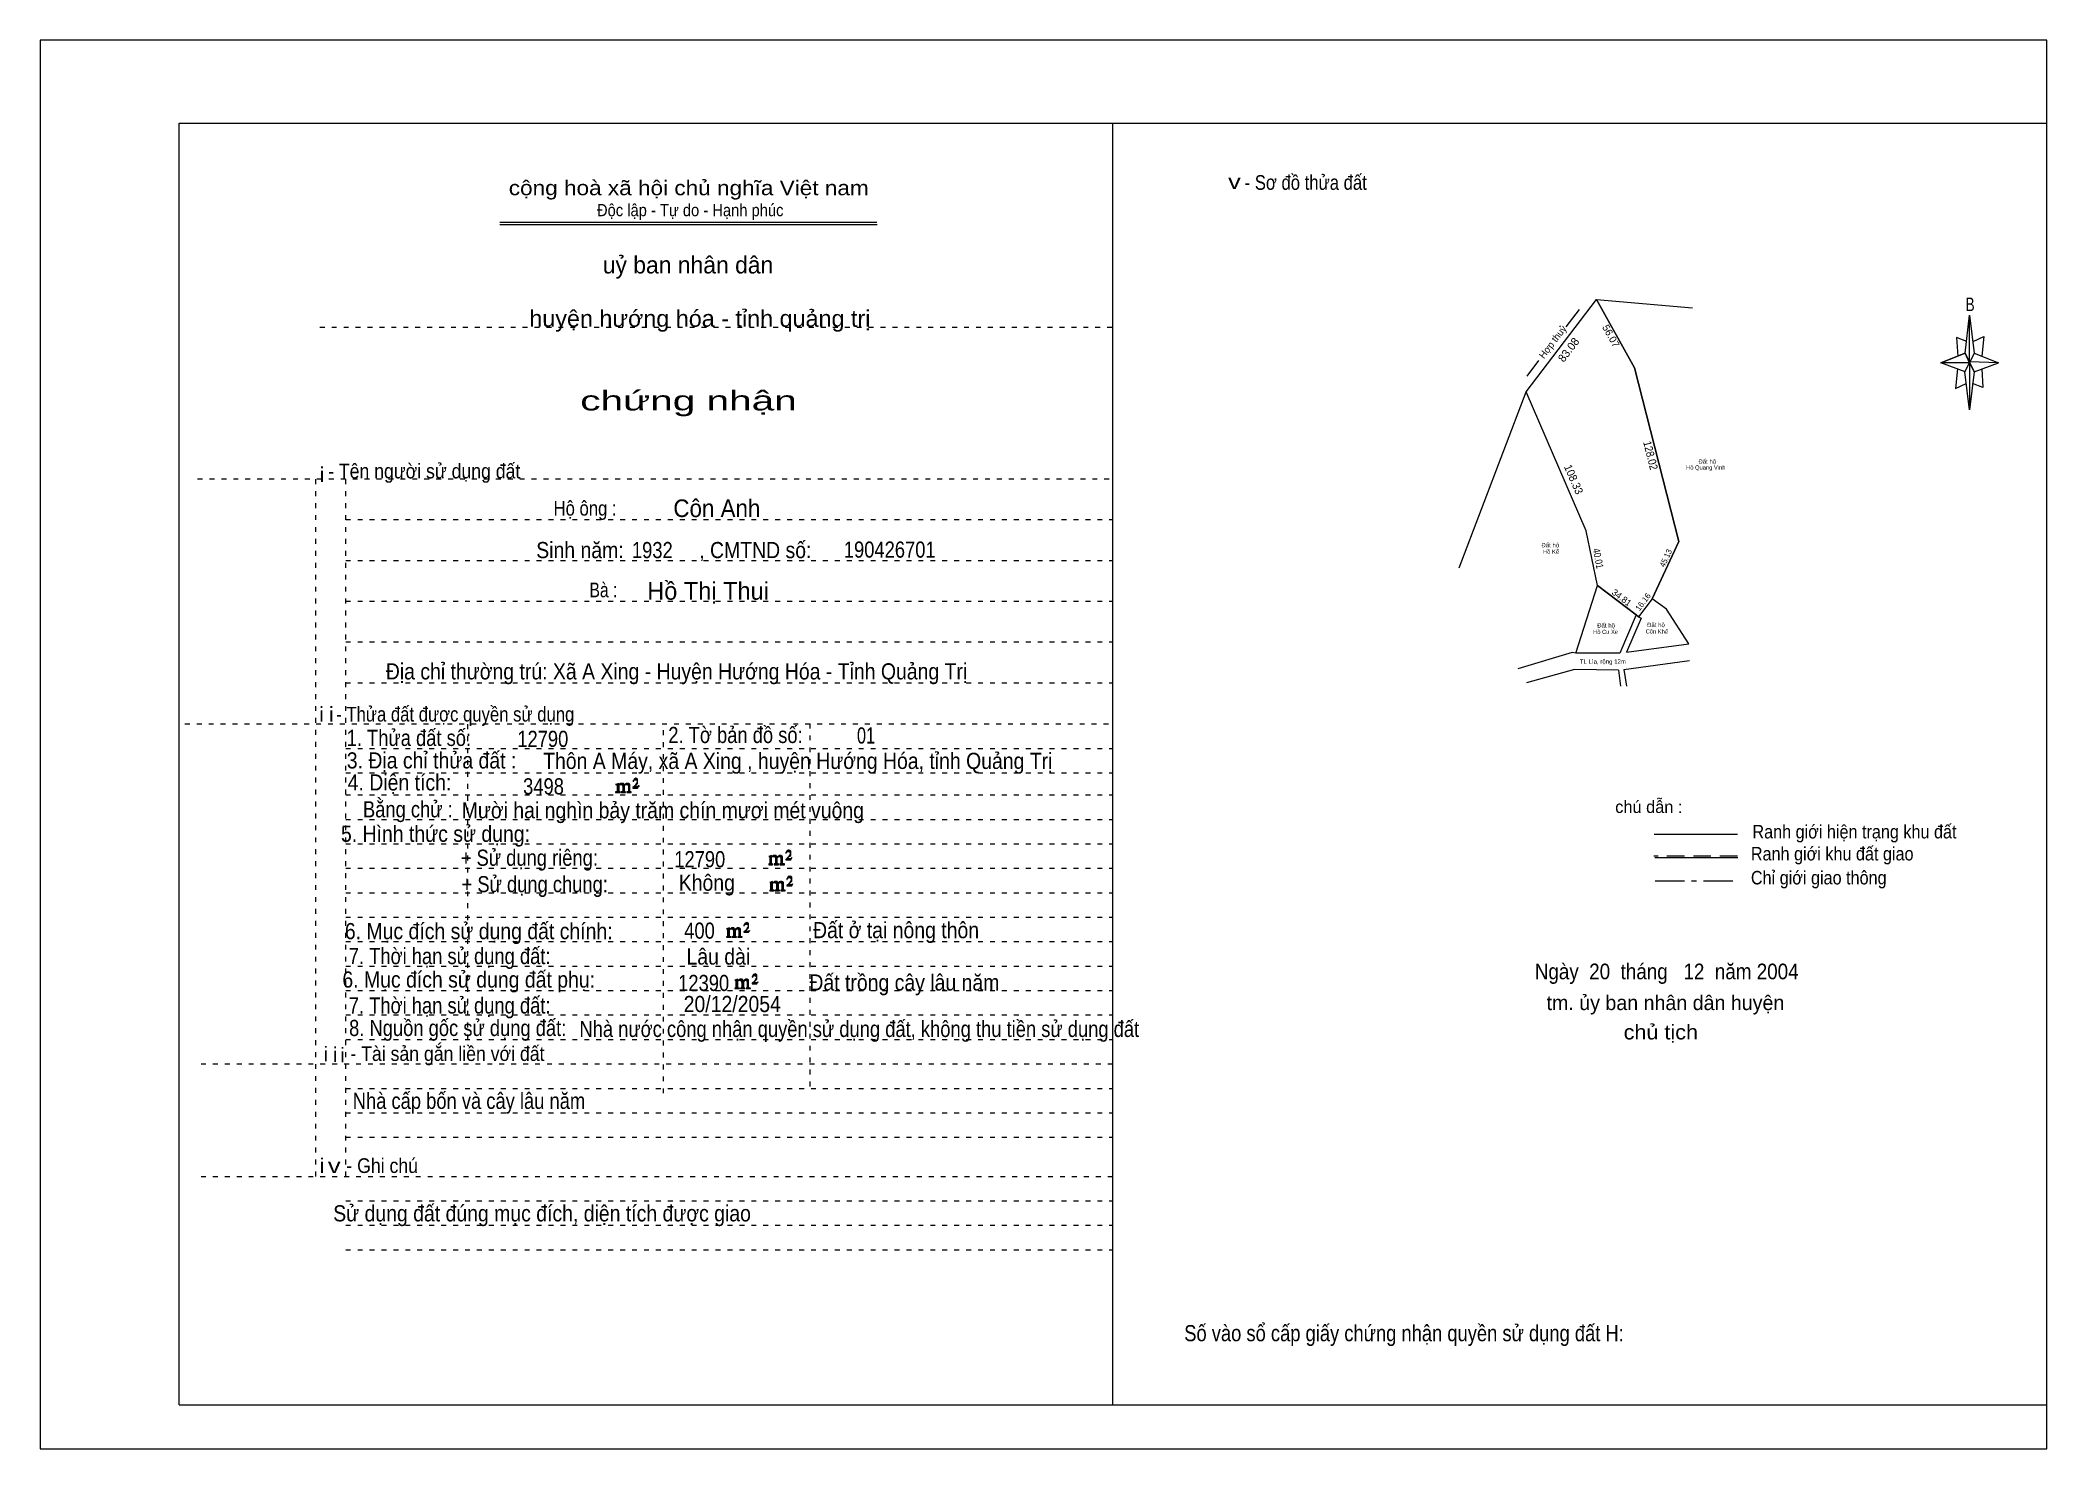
# Model space of a CAD drawing. Header units: centimetres. Extents: x -0.5 to 40.6, y -0.5 to 28.3.
import ezdxf
from ezdxf.enums import TextEntityAlignment as Align

# ---------------------------------------------------------------- set-up
doc = ezdxf.new("R2010")
doc.units = ezdxf.units.CM
doc.header["$LTSCALE"] = 0.12
for name, pattern in [('DOT_DASHED', [7.7, 5, -1.2, 0.3, -1.2]), ('DOTTED', [1.5, 0.3, -1.2]), ('MEDIUM_DASHED', [4.5, 3, -1.5])]:
    doc.linetypes.add(name, pattern=pattern)
for name, color, linetype, lineweight in [('1', 7, 'DOTTED', 13), ('22', 7, 'Continuous', 13), ('50', 7, 'Continuous', 13)]:
    doc.layers.add(name, color=color, linetype=linetype, lineweight=lineweight)
doc.layers.add('21', color=7, linetype='Continuous')

msp = doc.modelspace()

# ---------------------------------------------------------------- hatches: boundary and pattern name
at = {"layer": '50'}
for points in [[(11.74, 12.97), (11.77, 13.02), (11.77, 13.02), (11.76, 13), (11.74, 13), (11.73, 13), (11.68, 13), (11.71, 13.04), (11.72, 13.05), (11.74, 13.06), (11.74, 13.08), (11.74, 13.1), (11.74, 13.12), (11.74, 13.13), (11.74, 13.15), (11.73, 13.16), (11.72, 13.16), (11.71, 13.17), (11.7, 13.17), (11.68, 13.16), (11.68, 13.16), (11.67, 13.15), (11.66, 13.13), (11.64, 13.11), (11.66, 13.11), (11.66, 13.13), (11.67, 13.13), (11.68, 13.14), (11.7, 13.14), (11.71, 13.14), (11.72, 13.13), (11.73, 13.13), (11.73, 13.1), (11.73, 13.08), (11.71, 13.06), (11.71, 13.04), (11.7, 13.03), (11.64, 12.98), (11.64, 12.97)], [(11.32, 12.91), (11.32, 12.9), (11.32, 12.89), (11.3, 12.89), (11.29, 12.89), (11.29, 12.88), (11.38, 12.88), (11.38, 12.89), (11.37, 12.89), (11.36, 12.89), (11.36, 12.9), (11.36, 12.91), (11.36, 13.02), (11.36, 13.03), (11.37, 13.04), (11.39, 13.04), (11.4, 13.04), (11.41, 13.04), (11.42, 13.03), (11.44, 13), (11.44, 12.91), (11.42, 12.9), (11.42, 12.89), (11.41, 12.89), (11.4, 12.89), (11.4, 12.88), (11.49, 12.88), (11.49, 12.89), (11.48, 12.89), (11.47, 12.89), (11.47, 12.9), (11.47, 12.91), (11.47, 13.02), (11.49, 13.04), (11.5, 13.04), (11.51, 13.04), (11.54, 13.04), (11.54, 13.03), (11.55, 13.02), (11.55, 13), (11.55, 12.91), (11.55, 12.9), (11.54, 12.89), (11.54, 12.89), (11.52, 12.89), (11.52, 12.88), (11.61, 12.88), (11.61, 12.89), (11.6, 12.89), (11.59, 12.89), (11.58, 12.9), (11.58, 12.91), (11.58, 12.98), (11.58, 13.03), (11.58, 13.04), (11.57, 13.05), (11.55, 13.06), (11.52, 13.06), (11.51, 13.06), (11.49, 13.05), (11.46, 13.03), (11.46, 13.04), (11.45, 13.06), (11.44, 13.06), (11.42, 13.06), (11.4, 13.06), (11.39, 13.06), (11.37, 13.04), (11.36, 13.04), (11.36, 13.03), (11.36, 13.03), (11.36, 13.04), (11.36, 13.06), (11.29, 13.04), (11.29, 13.04), (11.3, 13.04), (11.32, 13.03), (11.32, 13.02), (11.32, 13.01)], [(14.44, 11.44), (14.44, 11.43), (14.44, 11.42), (14.43, 11.42), (14.42, 11.42), (14.42, 11.4), (14.5, 11.4), (14.5, 11.42), (14.49, 11.42), (14.48, 11.42), (14.48, 11.43), (14.48, 11.44), (14.48, 11.55), (14.48, 11.56), (14.49, 11.57), (14.52, 11.57), (14.53, 11.57), (14.54, 11.57), (14.55, 11.56), (14.56, 11.52), (14.56, 11.44), (14.55, 11.43), (14.55, 11.42), (14.54, 11.42), (14.53, 11.42), (14.53, 11.4), (14.62, 11.4), (14.62, 11.42), (14.6, 11.42), (14.59, 11.42), (14.59, 11.43), (14.59, 11.44), (14.59, 11.55), (14.62, 11.57), (14.63, 11.57), (14.64, 11.57), (14.66, 11.57), (14.66, 11.56), (14.67, 11.55), (14.67, 11.52), (14.67, 11.44), (14.67, 11.43), (14.66, 11.42), (14.66, 11.42), (14.65, 11.42), (14.65, 11.4), (14.74, 11.4), (14.74, 11.42), (14.72, 11.42), (14.71, 11.42), (14.7, 11.43), (14.7, 11.44), (14.7, 11.51), (14.7, 11.56), (14.7, 11.57), (14.69, 11.58), (14.67, 11.59), (14.65, 11.59), (14.64, 11.59), (14.62, 11.58), (14.58, 11.56), (14.58, 11.57), (14.57, 11.59), (14.56, 11.59), (14.55, 11.59), (14.53, 11.59), (14.52, 11.59), (14.49, 11.57), (14.48, 11.57), (14.48, 11.56), (14.48, 11.56), (14.48, 11.57), (14.48, 11.59), (14.42, 11.57), (14.42, 11.57), (14.43, 11.57), (14.44, 11.56), (14.44, 11.55), (14.44, 11.54)], [(14.87, 11.5), (14.89, 11.55), (14.89, 11.55), (14.88, 11.52), (14.87, 11.52), (14.86, 11.52), (14.8, 11.52), (14.84, 11.57), (14.85, 11.58), (14.87, 11.59), (14.87, 11.61), (14.87, 11.62), (14.87, 11.65), (14.87, 11.66), (14.87, 11.68), (14.86, 11.69), (14.85, 11.69), (14.84, 11.7), (14.82, 11.7), (14.8, 11.69), (14.8, 11.69), (14.79, 11.68), (14.78, 11.66), (14.77, 11.64), (14.78, 11.64), (14.78, 11.66), (14.79, 11.66), (14.8, 11.67), (14.82, 11.67), (14.84, 11.67), (14.85, 11.66), (14.86, 11.66), (14.86, 11.62), (14.86, 11.61), (14.84, 11.59), (14.84, 11.57), (14.82, 11.56), (14.77, 11.51), (14.77, 11.5)], [(14.89, 10.97), (14.91, 11.01), (14.91, 11.01), (14.9, 10.99), (14.89, 10.99), (14.88, 10.99), (14.82, 10.99), (14.86, 11.04), (14.87, 11.05), (14.89, 11.06), (14.89, 11.08), (14.89, 11.09), (14.89, 11.11), (14.89, 11.12), (14.89, 11.15), (14.88, 11.16), (14.87, 11.16), (14.86, 11.17), (14.85, 11.17), (14.82, 11.16), (14.82, 11.16), (14.81, 11.15), (14.8, 11.12), (14.79, 11.1), (14.8, 11.1), (14.8, 11.12), (14.81, 11.12), (14.82, 11.14), (14.85, 11.14), (14.86, 11.14), (14.87, 11.12), (14.88, 11.12), (14.88, 11.09), (14.88, 11.08), (14.86, 11.06), (14.86, 11.04), (14.85, 11.02), (14.79, 10.98), (14.79, 10.97)], [(14.46, 10.9), (14.46, 10.89), (14.46, 10.88), (14.45, 10.88), (14.44, 10.88), (14.44, 10.87), (14.53, 10.87), (14.53, 10.88), (14.52, 10.88), (14.5, 10.88), (14.5, 10.89), (14.5, 10.9), (14.5, 11.01), (14.5, 11.02), (14.52, 11.04), (14.54, 11.04), (14.55, 11.04), (14.56, 11.04), (14.57, 11.02), (14.58, 10.99), (14.58, 10.9), (14.57, 10.89), (14.57, 10.88), (14.56, 10.88), (14.55, 10.88), (14.55, 10.87), (14.64, 10.87), (14.64, 10.88), (14.63, 10.88), (14.62, 10.88), (14.62, 10.89), (14.62, 10.9), (14.62, 11.01), (14.64, 11.04), (14.65, 11.04), (14.66, 11.04), (14.68, 11.04), (14.68, 11.02), (14.69, 11.01), (14.69, 10.99), (14.69, 10.9), (14.69, 10.89), (14.68, 10.88), (14.68, 10.88), (14.67, 10.88), (14.67, 10.87), (14.76, 10.87), (14.76, 10.88), (14.75, 10.88), (14.74, 10.88), (14.72, 10.89), (14.72, 10.9), (14.72, 10.98), (14.72, 11.02), (14.72, 11.04), (14.71, 11.05), (14.69, 11.06), (14.67, 11.06), (14.66, 11.06), (14.64, 11.05), (14.6, 11.02), (14.6, 11.04), (14.59, 11.06), (14.58, 11.06), (14.57, 11.06), (14.55, 11.06), (14.54, 11.06), (14.52, 11.04), (14.5, 11.04), (14.5, 11.02), (14.5, 11.02), (14.5, 11.04), (14.5, 11.06), (14.44, 11.04), (14.44, 11.04), (14.45, 11.04), (14.46, 11.02), (14.46, 11.01), (14.46, 11)], [(13.58, 9.95), (13.58, 9.94), (13.58, 9.93), (13.57, 9.93), (13.56, 9.93), (13.56, 9.92), (13.65, 9.92), (13.65, 9.93), (13.64, 9.93), (13.62, 9.93), (13.62, 9.94), (13.62, 9.95), (13.62, 10.06), (13.62, 10.07), (13.64, 10.09), (13.66, 10.09), (13.67, 10.09), (13.68, 10.09), (13.69, 10.07), (13.7, 10.04), (13.7, 9.95), (13.69, 9.94), (13.69, 9.93), (13.68, 9.93), (13.67, 9.93), (13.67, 9.92), (13.76, 9.92), (13.76, 9.93), (13.75, 9.93), (13.74, 9.93), (13.74, 9.94), (13.74, 9.95), (13.74, 10.06), (13.76, 10.09), (13.77, 10.09), (13.78, 10.09), (13.8, 10.09), (13.8, 10.07), (13.81, 10.06), (13.81, 10.04), (13.81, 9.95), (13.81, 9.94), (13.8, 9.93), (13.8, 9.93), (13.79, 9.93), (13.79, 9.92), (13.88, 9.92), (13.88, 9.93), (13.87, 9.93), (13.86, 9.93), (13.84, 9.94), (13.84, 9.95), (13.84, 10.03), (13.84, 10.07), (13.84, 10.09), (13.83, 10.1), (13.81, 10.11), (13.79, 10.11), (13.78, 10.11), (13.76, 10.1), (13.72, 10.07), (13.72, 10.09), (13.71, 10.11), (13.7, 10.11), (13.69, 10.11), (13.67, 10.11), (13.66, 10.11), (13.64, 10.09), (13.62, 10.09), (13.62, 10.07), (13.62, 10.07), (13.62, 10.09), (13.62, 10.11), (13.56, 10.09), (13.56, 10.09), (13.57, 10.09), (13.58, 10.07), (13.58, 10.06), (13.58, 10.05)], [(14.01, 10.02), (14.03, 10.06), (14.03, 10.06), (14.02, 10.04), (14.01, 10.04), (14, 10.04), (13.94, 10.04), (13.98, 10.09), (13.99, 10.1), (14.01, 10.11), (14.01, 10.13), (14.01, 10.14), (14.01, 10.16), (14.01, 10.17), (14.01, 10.2), (14, 10.21), (13.99, 10.21), (13.98, 10.22), (13.97, 10.22), (13.94, 10.21), (13.94, 10.21), (13.93, 10.2), (13.92, 10.17), (13.91, 10.15), (13.92, 10.15), (13.92, 10.17), (13.93, 10.17), (13.94, 10.19), (13.97, 10.19), (13.98, 10.19), (13.99, 10.17), (14, 10.17), (14, 10.14), (14, 10.13), (13.98, 10.11), (13.98, 10.09), (13.97, 10.07), (13.91, 10.03), (13.91, 10.02)], [(13.75, 8.9), (13.75, 8.89), (13.75, 8.88), (13.74, 8.88), (13.73, 8.88), (13.73, 8.87), (13.82, 8.87), (13.82, 8.88), (13.81, 8.88), (13.79, 8.88), (13.79, 8.89), (13.79, 8.9), (13.79, 9.01), (13.79, 9.02), (13.81, 9.04), (13.83, 9.04), (13.84, 9.04), (13.85, 9.04), (13.86, 9.02), (13.87, 8.99), (13.87, 8.9), (13.86, 8.89), (13.86, 8.88), (13.85, 8.88), (13.84, 8.88), (13.84, 8.87), (13.93, 8.87), (13.93, 8.88), (13.92, 8.88), (13.91, 8.88), (13.91, 8.89), (13.91, 8.9), (13.91, 9.01), (13.93, 9.04), (13.94, 9.04), (13.95, 9.04), (13.97, 9.04), (13.97, 9.02), (13.98, 9.01), (13.98, 8.99), (13.98, 8.9), (13.98, 8.89), (13.97, 8.88), (13.97, 8.88), (13.96, 8.88), (13.96, 8.87), (14.05, 8.87), (14.05, 8.88), (14.04, 8.88), (14.03, 8.88), (14.01, 8.89), (14.01, 8.9), (14.01, 8.98), (14.01, 9.02), (14.01, 9.04), (14, 9.05), (13.98, 9.06), (13.96, 9.06), (13.95, 9.06), (13.93, 9.05), (13.89, 9.02), (13.89, 9.04), (13.88, 9.06), (13.87, 9.06), (13.86, 9.06), (13.84, 9.06), (13.83, 9.06), (13.81, 9.04), (13.79, 9.04), (13.79, 9.02), (13.79, 9.02), (13.79, 9.04), (13.79, 9.06), (13.73, 9.04), (13.73, 9.04), (13.74, 9.04), (13.75, 9.02), (13.75, 9.01), (13.75, 9)], [(14.18, 8.97), (14.2, 9.01), (14.2, 9.01), (14.19, 8.99), (14.18, 8.99), (14.17, 8.99), (14.11, 8.99), (14.15, 9.04), (14.16, 9.05), (14.18, 9.06), (14.18, 9.08), (14.18, 9.09), (14.18, 9.11), (14.18, 9.12), (14.18, 9.15), (14.17, 9.16), (14.16, 9.16), (14.15, 9.17), (14.14, 9.17), (14.11, 9.16), (14.11, 9.16), (14.1, 9.15), (14.09, 9.12), (14.08, 9.1), (14.09, 9.1), (14.09, 9.12), (14.1, 9.12), (14.11, 9.14), (14.14, 9.14), (14.15, 9.14), (14.16, 9.12), (14.17, 9.12), (14.17, 9.09), (14.17, 9.08), (14.15, 9.06), (14.15, 9.04), (14.14, 9.02), (14.08, 8.98), (14.08, 8.97)]]:
    msp.add_hatch(color=256, dxfattribs=at).paths.add_polyline_path(points)

# ---------------------------------------------------------------- linework, layer by layer
at = {"layer": '1', "linetype": 'Continuous'}
for p, q in [((2.36, 0.36), (2.36, 26.56)), ((2.36, 26.56), (40.56, 26.56)), ((21.46, 0.36), (21.46, 26.56)), ((40.56, 0.36), (40.56, 26.56)), ((8.92, 24.54), (16.63, 24.54)), ((8.92, 24.49), (16.64, 24.49)), ((31.8, 15.38), (31.84, 15.05)), ((31.91, 15.39), (31.96, 15.05)), ((2.36, 0.36), (40.56, 0.36))]:
    msp.add_line(p, q, dxfattribs=at)
at = {"layer": '1'}
for p, q in [((5.24, 22.39), (21.46, 22.39)), ((2.74, 19.29), (21.46, 19.29)), ((5.16, 5.03), (5.16, 19.29)), ((5.77, 5.03), (5.77, 19.29)), ((5.77, 18.46), (21.46, 18.46)), ((5.77, 17.62), (21.46, 17.62)), ((5.77, 16.79), (21.46, 16.79)), ((5.77, 15.96), (21.46, 15.96)), ((5.77, 15.12), (21.46, 15.12)), ((2.48, 14.28), (21.46, 14.28)), ((8.27, 7.83), (8.27, 14.28)), ((12.27, 6.73), (12.27, 14.28)), ((15.27, 6.87), (15.27, 14.28)), ((5.77, 13.78), (21.46, 13.78)), ((5.77, 13.28), (21.46, 13.28)), ((5.77, 12.83), (21.46, 12.83)), ((5.77, 12.33), (21.46, 12.33)), ((5.77, 11.83), (21.46, 11.83)), ((5.77, 11.33), (21.46, 11.33)), ((5.77, 10.83), (21.46, 10.83)), ((5.77, 10.33), (21.46, 10.33)), ((5.77, 9.83), (21.46, 9.83)), ((5.77, 9.33), (21.46, 9.33)), ((5.77, 8.83), (21.46, 8.83)), ((5.77, 8.33), (21.46, 8.33)), ((5.77, 7.83), (21.46, 7.83)), ((2.81, 7.33), (21.46, 7.33)), ((5.77, 6.83), (21.46, 6.83)), ((5.77, 6.33), (21.46, 6.33)), ((5.77, 5.83), (21.46, 5.83)), ((2.81, 5.03), (21.46, 5.03)), ((5.77, 4.53), (21.46, 4.53)), ((5.77, 4.03), (21.46, 4.03)), ((5.77, 3.53), (21.46, 3.53))]:
    msp.add_line(p, q, dxfattribs=at)
at = {"layer": '1', "linetype": 'Continuous'}
msp.add_lwpolyline([(-0.48, -0.54), (40.56, -0.54), (40.56, 28.26), (-0.48, 28.26)], close=True, dxfattribs=at)
at = {"layer": '22'}
for p, q in [((29.91, 21.07), (31.35, 22.96)), ((30.73, 22.4), (31, 22.75)), ((29.93, 21.39), (30.17, 21.71)), ((28.54, 17.47), (29.91, 21.07)), ((32.49, 16.84), (32.21, 16.47)), ((31.91, 15.39), (33.25, 15.58))]:
    msp.add_line(p, q, dxfattribs=at)
msp.add_lwpolyline([(29.91, 21.07), (31.35, 22.96), (32.13, 21.56), (33.03, 18.01), (32.49, 16.84), (32.21, 16.47), (32.16, 16.51), (31.37, 17.11), (31.14, 18.23)], close=True, dxfattribs=at)
for points in [[(32.49, 16.84), (33.03, 18.01), (32.13, 21.56), (31.35, 22.96), (33.31, 22.79)], [(31.37, 17.11), (31.14, 18.23), (29.91, 21.07)], [(30.93, 15.73), (31.37, 17.11), (32.16, 16.51), (32.21, 16.47)], [(33.24, 15.92), (32.78, 16.63), (32.49, 16.84)], [(32.16, 16.51), (31.83, 15.73), (30.93, 15.73)], [(32.21, 16.47), (32.26, 16.44), (31.96, 15.75), (33.24, 15.92)], [(30.93, 15.73), (30.85, 15.74), (29.74, 15.41)], [(31.8, 15.38), (30.9, 15.39), (29.92, 15.12)]]:
    msp.add_lwpolyline(points, dxfattribs=at)
at = {"layer": '50', "lineweight": 25}
for p, q in [((38.89, 21.86), (38.98, 22.64)), ((39.07, 21.86), (39.57, 21.66)), ((38.89, 21.48), (38.39, 21.66)), ((39.07, 21.48), (38.98, 20.7)), ((39.23, 21.54), (39.25, 21.16)), ((39.25, 21.16), (39.04, 21.24))]:
    msp.add_line(p, q, dxfattribs=at)
at = {"layer": '50'}
for p, q in [((34.23, 12.02), (32.53, 12.02)), ((34.24, 11.54), (32.54, 11.54))]:
    msp.add_line(p, q, dxfattribs=at)
at = {"layer": '50', "linetype": 'MEDIUM_DASHED'}
msp.add_line((34.23, 11.58), (32.52, 11.58), dxfattribs=at)
at = {"layer": '50', "linetype": 'DOT_DASHED'}
msp.add_line((32.55, 11.07), (34.26, 11.07), dxfattribs=at)
at = {"layer": '50', "lineweight": 25}
for points in [[(38.98, 22.64), (39.07, 21.86), (38.98, 21.66)], [(38.98, 21.66), (38.39, 21.66), (38.89, 21.86), (39.07, 21.48), (39.57, 21.66), (38.98, 21.68)], [(38.98, 21.66), (38.98, 20.7), (38.88, 21.48)]]:
    msp.add_lwpolyline(points, close=True, dxfattribs=at)
for points in [[(38.92, 22.1), (38.71, 22.18), (38.74, 21.8)], [(39.05, 22.1), (39.27, 22.2), (39.23, 21.8)], [(38.98, 21.66), (38.89, 21.86), (38.39, 21.66)], [(38.73, 21.54), (38.69, 21.14), (38.91, 21.24)], [(38.98, 21.66), (39.07, 21.48), (39.57, 21.66)]]:
    msp.add_lwpolyline(points, dxfattribs=at)
at = {"layer": '50'}
for points in [[(11.74, 12.97), (11.77, 13.02), (11.77, 13.02), (11.76, 13), (11.74, 13), (11.73, 13), (11.68, 13), (11.71, 13.04), (11.72, 13.05), (11.74, 13.06), (11.74, 13.08), (11.74, 13.1), (11.74, 13.12), (11.74, 13.13), (11.74, 13.15), (11.73, 13.16), (11.72, 13.16), (11.71, 13.17), (11.7, 13.17), (11.68, 13.16), (11.68, 13.16), (11.67, 13.15), (11.66, 13.13), (11.64, 13.11), (11.66, 13.11), (11.66, 13.13), (11.67, 13.13), (11.68, 13.14), (11.7, 13.14), (11.71, 13.14), (11.72, 13.13), (11.73, 13.13), (11.73, 13.1), (11.73, 13.08), (11.71, 13.06), (11.71, 13.04), (11.7, 13.03), (11.64, 12.98), (11.64, 12.97)], [(11.32, 12.91), (11.32, 12.9), (11.32, 12.89), (11.3, 12.89), (11.29, 12.89), (11.29, 12.88), (11.38, 12.88), (11.38, 12.89), (11.37, 12.89), (11.36, 12.89), (11.36, 12.9), (11.36, 12.91), (11.36, 13.02), (11.36, 13.03), (11.37, 13.04), (11.39, 13.04), (11.4, 13.04), (11.41, 13.04), (11.42, 13.03), (11.44, 13), (11.44, 12.91), (11.42, 12.9), (11.42, 12.89), (11.41, 12.89), (11.4, 12.89), (11.4, 12.88), (11.49, 12.88), (11.49, 12.89), (11.48, 12.89), (11.47, 12.89), (11.47, 12.9), (11.47, 12.91), (11.47, 13.02), (11.49, 13.04), (11.5, 13.04), (11.51, 13.04), (11.54, 13.04), (11.54, 13.03), (11.55, 13.02), (11.55, 13), (11.55, 12.91), (11.55, 12.9), (11.54, 12.89), (11.54, 12.89), (11.52, 12.89), (11.52, 12.88), (11.61, 12.88), (11.61, 12.89), (11.6, 12.89), (11.59, 12.89), (11.58, 12.9), (11.58, 12.91), (11.58, 12.98), (11.58, 13.03), (11.58, 13.04), (11.57, 13.05), (11.55, 13.06), (11.52, 13.06), (11.51, 13.06), (11.49, 13.05), (11.46, 13.03), (11.46, 13.04), (11.45, 13.06), (11.44, 13.06), (11.42, 13.06), (11.4, 13.06), (11.39, 13.06), (11.37, 13.04), (11.36, 13.04), (11.36, 13.03), (11.36, 13.03), (11.36, 13.04), (11.36, 13.06), (11.29, 13.04), (11.29, 13.04), (11.3, 13.04), (11.32, 13.03), (11.32, 13.02), (11.32, 13.01)], [(14.44, 11.44), (14.44, 11.43), (14.44, 11.42), (14.43, 11.42), (14.42, 11.42), (14.42, 11.4), (14.5, 11.4), (14.5, 11.42), (14.49, 11.42), (14.48, 11.42), (14.48, 11.43), (14.48, 11.44), (14.48, 11.55), (14.48, 11.56), (14.49, 11.57), (14.52, 11.57), (14.53, 11.57), (14.54, 11.57), (14.55, 11.56), (14.56, 11.52), (14.56, 11.44), (14.55, 11.43), (14.55, 11.42), (14.54, 11.42), (14.53, 11.42), (14.53, 11.4), (14.62, 11.4), (14.62, 11.42), (14.6, 11.42), (14.59, 11.42), (14.59, 11.43), (14.59, 11.44), (14.59, 11.55), (14.62, 11.57), (14.63, 11.57), (14.64, 11.57), (14.66, 11.57), (14.66, 11.56), (14.67, 11.55), (14.67, 11.52), (14.67, 11.44), (14.67, 11.43), (14.66, 11.42), (14.66, 11.42), (14.65, 11.42), (14.65, 11.4), (14.74, 11.4), (14.74, 11.42), (14.72, 11.42), (14.71, 11.42), (14.7, 11.43), (14.7, 11.44), (14.7, 11.51), (14.7, 11.56), (14.7, 11.57), (14.69, 11.58), (14.67, 11.59), (14.65, 11.59), (14.64, 11.59), (14.62, 11.58), (14.58, 11.56), (14.58, 11.57), (14.57, 11.59), (14.56, 11.59), (14.55, 11.59), (14.53, 11.59), (14.52, 11.59), (14.49, 11.57), (14.48, 11.57), (14.48, 11.56), (14.48, 11.56), (14.48, 11.57), (14.48, 11.59), (14.42, 11.57), (14.42, 11.57), (14.43, 11.57), (14.44, 11.56), (14.44, 11.55), (14.44, 11.54)], [(14.87, 11.5), (14.89, 11.55), (14.89, 11.55), (14.88, 11.52), (14.87, 11.52), (14.86, 11.52), (14.8, 11.52), (14.84, 11.57), (14.85, 11.58), (14.87, 11.59), (14.87, 11.61), (14.87, 11.62), (14.87, 11.65), (14.87, 11.66), (14.87, 11.68), (14.86, 11.69), (14.85, 11.69), (14.84, 11.7), (14.82, 11.7), (14.8, 11.69), (14.8, 11.69), (14.79, 11.68), (14.78, 11.66), (14.77, 11.64), (14.78, 11.64), (14.78, 11.66), (14.79, 11.66), (14.8, 11.67), (14.82, 11.67), (14.84, 11.67), (14.85, 11.66), (14.86, 11.66), (14.86, 11.62), (14.86, 11.61), (14.84, 11.59), (14.84, 11.57), (14.82, 11.56), (14.77, 11.51), (14.77, 11.5)], [(14.89, 10.97), (14.91, 11.01), (14.91, 11.01), (14.9, 10.99), (14.89, 10.99), (14.88, 10.99), (14.82, 10.99), (14.86, 11.04), (14.87, 11.05), (14.89, 11.06), (14.89, 11.08), (14.89, 11.09), (14.89, 11.11), (14.89, 11.12), (14.89, 11.15), (14.88, 11.16), (14.87, 11.16), (14.86, 11.17), (14.85, 11.17), (14.82, 11.16), (14.82, 11.16), (14.81, 11.15), (14.8, 11.12), (14.79, 11.1), (14.8, 11.1), (14.8, 11.12), (14.81, 11.12), (14.82, 11.14), (14.85, 11.14), (14.86, 11.14), (14.87, 11.12), (14.88, 11.12), (14.88, 11.09), (14.88, 11.08), (14.86, 11.06), (14.86, 11.04), (14.85, 11.02), (14.79, 10.98), (14.79, 10.97)], [(14.46, 10.9), (14.46, 10.89), (14.46, 10.88), (14.45, 10.88), (14.44, 10.88), (14.44, 10.87), (14.53, 10.87), (14.53, 10.88), (14.52, 10.88), (14.5, 10.88), (14.5, 10.89), (14.5, 10.9), (14.5, 11.01), (14.5, 11.02), (14.52, 11.04), (14.54, 11.04), (14.55, 11.04), (14.56, 11.04), (14.57, 11.02), (14.58, 10.99), (14.58, 10.9), (14.57, 10.89), (14.57, 10.88), (14.56, 10.88), (14.55, 10.88), (14.55, 10.87), (14.64, 10.87), (14.64, 10.88), (14.63, 10.88), (14.62, 10.88), (14.62, 10.89), (14.62, 10.9), (14.62, 11.01), (14.64, 11.04), (14.65, 11.04), (14.66, 11.04), (14.68, 11.04), (14.68, 11.02), (14.69, 11.01), (14.69, 10.99), (14.69, 10.9), (14.69, 10.89), (14.68, 10.88), (14.68, 10.88), (14.67, 10.88), (14.67, 10.87), (14.76, 10.87), (14.76, 10.88), (14.75, 10.88), (14.74, 10.88), (14.72, 10.89), (14.72, 10.9), (14.72, 10.98), (14.72, 11.02), (14.72, 11.04), (14.71, 11.05), (14.69, 11.06), (14.67, 11.06), (14.66, 11.06), (14.64, 11.05), (14.6, 11.02), (14.6, 11.04), (14.59, 11.06), (14.58, 11.06), (14.57, 11.06), (14.55, 11.06), (14.54, 11.06), (14.52, 11.04), (14.5, 11.04), (14.5, 11.02), (14.5, 11.02), (14.5, 11.04), (14.5, 11.06), (14.44, 11.04), (14.44, 11.04), (14.45, 11.04), (14.46, 11.02), (14.46, 11.01), (14.46, 11)], [(13.58, 9.95), (13.58, 9.94), (13.58, 9.93), (13.57, 9.93), (13.56, 9.93), (13.56, 9.92), (13.65, 9.92), (13.65, 9.93), (13.64, 9.93), (13.62, 9.93), (13.62, 9.94), (13.62, 9.95), (13.62, 10.06), (13.62, 10.07), (13.64, 10.09), (13.66, 10.09), (13.67, 10.09), (13.68, 10.09), (13.69, 10.07), (13.7, 10.04), (13.7, 9.95), (13.69, 9.94), (13.69, 9.93), (13.68, 9.93), (13.67, 9.93), (13.67, 9.92), (13.76, 9.92), (13.76, 9.93), (13.75, 9.93), (13.74, 9.93), (13.74, 9.94), (13.74, 9.95), (13.74, 10.06), (13.76, 10.09), (13.77, 10.09), (13.78, 10.09), (13.8, 10.09), (13.8, 10.07), (13.81, 10.06), (13.81, 10.04), (13.81, 9.95), (13.81, 9.94), (13.8, 9.93), (13.8, 9.93), (13.79, 9.93), (13.79, 9.92), (13.88, 9.92), (13.88, 9.93), (13.87, 9.93), (13.86, 9.93), (13.84, 9.94), (13.84, 9.95), (13.84, 10.03), (13.84, 10.07), (13.84, 10.09), (13.83, 10.1), (13.81, 10.11), (13.79, 10.11), (13.78, 10.11), (13.76, 10.1), (13.72, 10.07), (13.72, 10.09), (13.71, 10.11), (13.7, 10.11), (13.69, 10.11), (13.67, 10.11), (13.66, 10.11), (13.64, 10.09), (13.62, 10.09), (13.62, 10.07), (13.62, 10.07), (13.62, 10.09), (13.62, 10.11), (13.56, 10.09), (13.56, 10.09), (13.57, 10.09), (13.58, 10.07), (13.58, 10.06), (13.58, 10.05)], [(14.01, 10.02), (14.03, 10.06), (14.03, 10.06), (14.02, 10.04), (14.01, 10.04), (14, 10.04), (13.94, 10.04), (13.98, 10.09), (13.99, 10.1), (14.01, 10.11), (14.01, 10.13), (14.01, 10.14), (14.01, 10.16), (14.01, 10.17), (14.01, 10.2), (14, 10.21), (13.99, 10.21), (13.98, 10.22), (13.97, 10.22), (13.94, 10.21), (13.94, 10.21), (13.93, 10.2), (13.92, 10.17), (13.91, 10.15), (13.92, 10.15), (13.92, 10.17), (13.93, 10.17), (13.94, 10.19), (13.97, 10.19), (13.98, 10.19), (13.99, 10.17), (14, 10.17), (14, 10.14), (14, 10.13), (13.98, 10.11), (13.98, 10.09), (13.97, 10.07), (13.91, 10.03), (13.91, 10.02)], [(13.75, 8.9), (13.75, 8.89), (13.75, 8.88), (13.74, 8.88), (13.73, 8.88), (13.73, 8.87), (13.82, 8.87), (13.82, 8.88), (13.81, 8.88), (13.79, 8.88), (13.79, 8.89), (13.79, 8.9), (13.79, 9.01), (13.79, 9.02), (13.81, 9.04), (13.83, 9.04), (13.84, 9.04), (13.85, 9.04), (13.86, 9.02), (13.87, 8.99), (13.87, 8.9), (13.86, 8.89), (13.86, 8.88), (13.85, 8.88), (13.84, 8.88), (13.84, 8.87), (13.93, 8.87), (13.93, 8.88), (13.92, 8.88), (13.91, 8.88), (13.91, 8.89), (13.91, 8.9), (13.91, 9.01), (13.93, 9.04), (13.94, 9.04), (13.95, 9.04), (13.97, 9.04), (13.97, 9.02), (13.98, 9.01), (13.98, 8.99), (13.98, 8.9), (13.98, 8.89), (13.97, 8.88), (13.97, 8.88), (13.96, 8.88), (13.96, 8.87), (14.05, 8.87), (14.05, 8.88), (14.04, 8.88), (14.03, 8.88), (14.01, 8.89), (14.01, 8.9), (14.01, 8.98), (14.01, 9.02), (14.01, 9.04), (14, 9.05), (13.98, 9.06), (13.96, 9.06), (13.95, 9.06), (13.93, 9.05), (13.89, 9.02), (13.89, 9.04), (13.88, 9.06), (13.87, 9.06), (13.86, 9.06), (13.84, 9.06), (13.83, 9.06), (13.81, 9.04), (13.79, 9.04), (13.79, 9.02), (13.79, 9.02), (13.79, 9.04), (13.79, 9.06), (13.73, 9.04), (13.73, 9.04), (13.74, 9.04), (13.75, 9.02), (13.75, 9.01), (13.75, 9)], [(14.18, 8.97), (14.2, 9.01), (14.2, 9.01), (14.19, 8.99), (14.18, 8.99), (14.17, 8.99), (14.11, 8.99), (14.15, 9.04), (14.16, 9.05), (14.18, 9.06), (14.18, 9.08), (14.18, 9.09), (14.18, 9.11), (14.18, 9.12), (14.18, 9.15), (14.17, 9.16), (14.16, 9.16), (14.15, 9.17), (14.14, 9.17), (14.11, 9.16), (14.11, 9.16), (14.1, 9.15), (14.09, 9.12), (14.08, 9.1), (14.09, 9.1), (14.09, 9.12), (14.1, 9.12), (14.11, 9.14), (14.14, 9.14), (14.15, 9.14), (14.16, 9.12), (14.17, 9.12), (14.17, 9.09), (14.17, 9.08), (14.15, 9.06), (14.15, 9.04), (14.14, 9.02), (14.08, 8.98), (14.08, 8.97)]]:
    msp.add_lwpolyline(points, close=True, dxfattribs=at)

# ---------------------------------------------------------------- texts
at = {"layer": '1'}
for s, height, width, p in [('v', 0.3, 1.3, (23.945, 25.22)), ('- Sơ đồ thửa đất ', 0.3, 0.85, (25.45, 25.2)), ('cộng hoà xã hội chủ nghĩa Việt nam', 0.3, 1.15, (12.785, 25.09)), ('Độc lập - Tự do - Hạnh phúc', 0.25, 0.9, (12.815, 24.66)), ('chứng nhận', 0.4, 1.55, (12.78, 20.69)), ('- Tên người sử dụng đất', 0.3, 0.9, (7.375, 19.3)), ('- Thửa đất được quyền sử dụng', 0.3, 0.85, (8.01, 14.33)), ('- Tài sản gắn liền với đất ', 0.3, 0.9, (7.9, 7.39)), ('- Ghi chú', 0.3, 0.9, (6.515, 5.1)), ('v', 0.3, 1.3, (5.535, 5.1))]:
    msp.add_text(s, height=height, dxfattribs=dict(at, width=width)).set_placement(p, align=Align.CENTER)
for s, height, p in [('uỷ ban nhân dân', 0.35, (12.77, 23.49)), ('i', 0.3, (5.285, 19.23)), ('i', 0.3, (5.275, 14.33)), ('i', 0.3, (5.475, 14.33)), ('i', 0.3, (5.365, 7.38)), ('i', 0.3, (5.555, 7.37)), ('i', 0.3, (5.705, 7.36)), ('i', 0.3, (5.285, 5.1))]:
    msp.add_text(s, height=height, dxfattribs=at).set_placement(p, align=Align.CENTER)
at = {"layer": '21', "width": 0.9}
msp.add_text('Hồ Quang Vinh', height=0.08568, dxfattribs=at).set_placement((33.585, 19.48), align=Align.CENTER)
at = {"layer": '22'}
msp.add_text('Hợp thuỷ', height=0.1428, rotation=52.742, dxfattribs=at).set_placement((30.511, 22.047), align=Align.CENTER)
at = {"layer": '22', "width": 0.9}
for p in [(33.615, 19.6), (30.405, 17.89), (31.545, 16.25), (32.565, 16.26)]:
    msp.add_text('Đất hộ', height=0.09, dxfattribs=at).set_placement(p, align=Align.CENTER)
at = {"layer": '22'}
for s, height, rotation, width, p in [('Hồ Kế', 0.0854, 0.036, 0.95, (30.42, 17.76)), ('Hồ Cu Xe', 0.0854, 0.036, 0.9, (31.535, 16.12)), ('Côn Khế', 0.0857, 359.036, 0.9, (32.584, 16.127)), ('TL Lìa, rộng 12m', 0.08994, 0.036, 0.9, (31.48, 15.51))]:
    msp.add_text(s, height=height, rotation=rotation, dxfattribs=dict(at, width=width)).set_placement(p, align=Align.CENTER)
at = {"layer": '50'}
for s, height, width, p in [('B', 0.276, 0.75, (38.99, 22.72)), ('  huyện hướng hóa - tỉnh quảng trị', 0.34, 1.05, (12.88, 22.4)), ('Côn Anh', 0.36, 0.95, (13.36, 18.51)), ('Hộ ông :', 0.3, 0.85, (10.665, 18.54)), ('Sinh năm:              , CMTND số: ', 0.33, 0.9, (12.535, 17.67)), ('1932', 0.33, 0.85, (12.04, 17.67)), ('190426701', 0.33, 0.85, (16.895, 17.68)), ('Bà :', 0.3, 0.8, (11.04, 16.87)), ('Địa chỉ thường trú: Xã A Xing - Huyện Hướng Hóa - Tỉnh Quảng Trị', 0.33, 0.9, (12.535, 15.19)), ('1. Thửa đất số:  ', 0.33, 0.85, (7.165, 13.83)), ('12790', 0.33, 0.85, (9.8, 13.81)), ('2. Tờ bản đồ số:  ', 0.33, 0.85, (13.845, 13.89)), ('01', 0.33, 0.75, (16.41, 13.88)), ('3. Địa chỉ thửa đất : ', 0.33, 0.9, (7.58, 13.37)), ('Thôn A Máy, xã A Xing , huyện Hướng Hóa, tỉnh Quảng Trị', 0.33, 0.9, (15.015, 13.36)), ('4. Diện tích: ', 0.33, 0.9, (6.925, 12.92)), ('3498', 0.33, 0.85, (9.815, 12.84)), ('Bằng chử :', 0.33, 0.85, (7.04, 12.37)), ('Mười hai nghìn bảy trăm chín mươi mét vuông', 0.33, 0.9, (12.255, 12.35)), ('5. Hình thức sử dụng:', 0.33, 0.9, (7.605, 11.87)), ('Ranh giới hiện trạng khu đất', 0.275, 0.9, (36.625, 11.94)), ('+ Sử dụng riêng:', 0.33, 0.85, (9.525, 11.38)), ('12790', 0.33, 0.85, (13.01, 11.35)), ('Ranh giới khu đất giao', 0.275, 0.9, (36.17, 11.49)), ('+ Sử dụng chung:', 0.33, 0.85, (9.635, 10.84)), ('Không', 0.33, 0.9, (13.155, 10.87)), ('Chỉ giới giao thông', 0.275, 0.9, (35.895, 11)), ('Đất ở tại nông thôn', 0.33, 0.9, (17.025, 9.9)), ('6. Mục đích sử dụng đất chính:', 0.33, 0.9, (8.49, 9.88)), ('400', 0.33, 0.85, (13.005, 9.89)), ('7. Thời hạn sử dụng đất:', 0.33, 0.85, (7.895, 9.37)), ('Lâu dài', 0.33, 0.9, (13.39, 9.36)), ('6. Mục đích sử dụng đất phụ:', 0.33, 0.9, (8.285, 8.89)), ('12390', 0.33, 0.85, (13.09, 8.82)), ('Đất trồng cây lâu năm', 0.33, 0.9, (17.195, 8.83)), ('Ngày  20  tháng   12  năm 2004', 0.32, 0.9, (32.785, 9.06)), ('7. Thời hạn sử dụng đất:', 0.33, 0.85, (7.895, 8.36)), ('20/12/2054', 0.33, 0.9, (13.675, 8.39)), ('8. Nguồn gốc sử dụng đất:', 0.33, 0.85, (8.06, 7.9)), ('Nhà nước công nhận quyền sử dụng đất, không thu tiền sử dụng đất ', 0.33, 0.85, (16.325, 7.88)), ('chủ tịch', 0.3, 1.1, (32.665, 7.83)), ('Nhà cấp bốn và cây lâu năm', 0.33, 0.85, (8.29, 6.41)), ('Sử dụng đất đúng mục đích, diện tích được giao', 0.33, 0.9, (9.785, 4.11)), ('Số vào sổ cấp giấy chứng nhận quyền sử dụng đất H: ', 0.33, 0.85, (27.465, 1.66))]:
    msp.add_text(s, height=height, dxfattribs=dict(at, width=width)).set_placement(p, align=Align.CENTER)
for s, height, rotation, p in [('83.08', 0.164, 52.738, (30.845, 21.88)), ('56.07', 0.1474, 299.244, (31.58, 22.176)), ('34.81', 0.1328, 322.916, (31.825, 16.81)), ('16.16', 0.1195, 52.924, (32.348, 16.739))]:
    msp.add_text(s, height=height, rotation=rotation, dxfattribs=at).set_placement(p, align=Align.CENTER)
for s, height, rotation, width, p in [('128.02', 0.1639, 284.171, 0.9, (32.376, 19.75)), ('108.33', 0.164, 293.456, 0.95, (30.807, 19.248)), ('40.01', 0.1475, 281.417, 0.85, (31.312, 17.65)), ('45.13', 0.1195, 65.337, 0.95, (32.82, 17.645))]:
    msp.add_text(s, height=height, rotation=rotation, dxfattribs=dict(at, width=width)).set_placement(p, align=Align.CENTER)
for s, height, p in [('Hồ Thị Thui', 0.36, (13.18, 16.82)), ('chú dẫn :', 0.25, (32.42, 12.46)), ('tm. ủy ban nhân dân huyện ', 0.3, (32.815, 8.43))]:
    msp.add_text(s, height=height, dxfattribs=at).set_placement(p, align=Align.CENTER)

doc.saveas('drawing.dxf')
